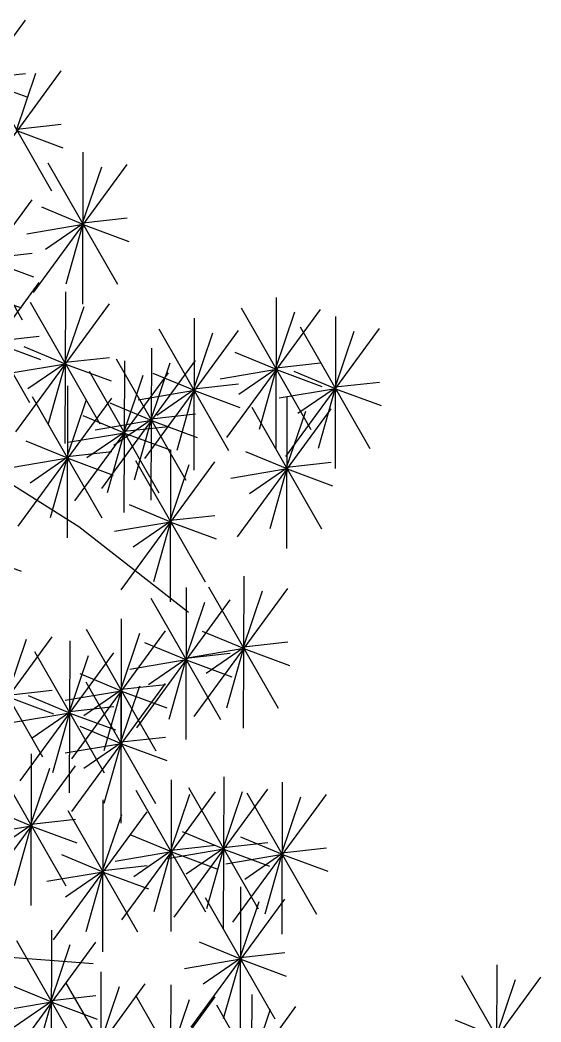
# Model space of a CAD drawing. Header units: millimetres. Extents: x 13268 to 164478, y 289082 to 363688.
# Drawn here: x 133287 to 134648, y 301694 to 304310 of the extents above; entities that cross this region are included whole.
import ezdxf

# ---------------------------------------------------------------- set-up
doc = ezdxf.new("R2010")
doc.units = ezdxf.units.MM

# ---------------------------------------------------------------- blocks, each defined once
blk = doc.blocks.new('A$C48CB66A8')
for p, q in [((2790.6, 8038.8), (3035.1, 8373)), ((2921.5, 8244.7), (3103.4, 7927.4)), ((2884.3, 7906.2), (3128.9, 8240.4)), ((2919.2, 8220.6), (3035.1, 8233.4)), ((2920.2, 8216), (3039, 8172.1)), ((3011.7, 8084.3), (3062.4, 8234.1)), ((3013, 8088), (3128.9, 8100.8)), ((3014, 8083.4), (3132.8, 8039.5)), ((3185.5, 8027.8), (3184.4, 7631.2)), ((3056.4, 7661.9), (3300.9, 7996.1)), ((3093.5, 8000.3), (3275.4, 7683)), ((3183.7, 7840), (3234.4, 7989.7)), ((2807.9, 7569.3), (3052.4, 7903.5)), ((2845, 7907.7), (3026.9, 7590.4)), ((3186, 7839), (3077.9, 7884)), ((3185, 7843.7), (3300.9, 7856.5)), ((3186, 7839), (3038.8, 7814.2)), ((3185, 7840.8), (3087.7, 7774)), ((3185, 7840.8), (3140.5, 7683)), ((3186, 7839), (3304.8, 7795.1)), ((2936.5, 7751.1), (3052.4, 7763.9)), ((2937.5, 7746.4), (3056.3, 7702.5)), ((2826.4, 7353.1), (3070.9, 7687.3)), ((2863.6, 7691.5), (3045.5, 7374.2)), ((2905.5, 7665.1), (3024.3, 7621.2)), ((3139.4, 7663.5), (3138.3, 7266.9)), ((3690.2, 7648.9), (3689.2, 7252.3)), ((3010.3, 7297.5), (3254.8, 7631.8)), ((3047.4, 7636), (3229.3, 7318.7)), ((3137.6, 7475.7), (3188.3, 7625.4)), ((3561.1, 7282.9), (3805.6, 7617.1)), ((3598.3, 7621.4), (3780.2, 7304.1)), ((3475.9, 7594.2), (3474.9, 7197.6)), ((3688.5, 7461), (3739.1, 7610.8)), ((3844.8, 7599), (3843.8, 7202.4)), ((3346.8, 7228.3), (3591.3, 7562.5)), ((3384, 7566.7), (3565.9, 7249.4)), ((3715.7, 7233.1), (3960.2, 7567.3)), ((3752.9, 7571.5), (3934.8, 7254.2)), ((3843.1, 7411.2), (3893.7, 7560.9)), ((2955, 7534.9), (3070.9, 7547.7)), ((3474.2, 7406.4), (3524.8, 7556.1)), ((2956, 7530.3), (3074.8, 7486.3)), ((3139.9, 7474.7), (3031.8, 7519.6)), ((3364.2, 7516), (3363.1, 7119.4)), ((3138.9, 7479.3), (3254.8, 7492.1)), ((3235.1, 7150.1), (3479.6, 7484.3)), ((3272.3, 7488.5), (3454.2, 7171.2)), ((3293.5, 7483.4), (3292.5, 7086.8)), ((3690.8, 7460.1), (3582.6, 7505)), ((3139.9, 7474.7), (2992.7, 7449.8)), ((3138.9, 7476.5), (3041.6, 7409.7)), ((3138.9, 7476.5), (3094.4, 7318.7)), ((3139.9, 7474.7), (3258.7, 7430.8)), ((3362.5, 7328.2), (3413.1, 7477.9)), ((3690.8, 7460.1), (3543.5, 7435.2)), ((3689.7, 7461.9), (3592.4, 7395)), ((3689.7, 7461.9), (3645.2, 7304.1)), ((3689.7, 7464.7), (3805.6, 7477.5)), ((3690.8, 7460.1), (3809.5, 7416.2)), ((3164.4, 7117.4), (3408.9, 7451.6)), ((3201.6, 7455.9), (3383.5, 7138.6)), ((3291.8, 7295.5), (3342.4, 7445.3)), ((3476.5, 7405.5), (3368.4, 7450.4)), ((3845.4, 7410.3), (3737.2, 7455.2)), ((3145, 7417.7), (3143.9, 7021.1)), ((3476.5, 7405.5), (3329.2, 7380.6)), ((3475.4, 7407.2), (3378.1, 7340.4)), ((3475.4, 7407.2), (3430.9, 7249.4)), ((3475.4, 7410.1), (3591.3, 7422.9)), ((3476.5, 7405.5), (3595.3, 7361.5)), ((3845.4, 7410.3), (3698.1, 7385.4)), ((3844.3, 7412), (3747, 7345.2)), ((3844.3, 7412), (3799.8, 7254.2)), ((3844.3, 7414.9), (3960.2, 7427.7)), ((3845.4, 7410.3), (3964.2, 7366.3)), ((3015.9, 7051.7), (3260.4, 7386)), ((3053, 7390.2), (3234.9, 7072.9)), ((3143.2, 7229.9), (3193.9, 7379.6)), ((3718.2, 7389.7), (3717.2, 6993.2)), ((3364.7, 7327.2), (3256.6, 7372.2)), ((3589.1, 7023.8), (3833.7, 7358)), ((3626.3, 7362.2), (3808.2, 7044.9)), ((3716.5, 7201.9), (3767.1, 7351.7)), ((3294.1, 7294.6), (3186, 7339.5)), ((3364.7, 7327.2), (3217.5, 7302.4)), ((3363.7, 7329), (3266.4, 7262.2)), ((3363.7, 7329), (3319.2, 7171.2)), ((3363.7, 7331.9), (3479.6, 7344.7)), ((3364.7, 7327.2), (3483.5, 7283.3)), ((3293, 7299.2), (3408.9, 7312)), ((3145.5, 7228.9), (3037.4, 7273.8)), ((3294.1, 7294.6), (3146.8, 7269.7)), ((3293, 7296.4), (3195.7, 7229.5)), ((3293, 7296.4), (3248.5, 7138.6)), ((3294.1, 7294.6), (3412.9, 7250.7)), ((3414.3, 7250.8), (3413.2, 6854.2)), ((2867.4, 7244.4), (3174.3, 7050.5)), ((3145.5, 7228.9), (2998.3, 7204)), ((3144.5, 7230.7), (3047.2, 7163.8)), ((3144.5, 7230.7), (3100, 7072.9)), ((3144.5, 7233.5), (3260.4, 7246.3)), ((3145.5, 7228.9), (3264.3, 7185)), ((3322.3, 7223.3), (3504.2, 6906)), ((3718.8, 7201), (3610.7, 7245.9)), ((3285.2, 6884.9), (3529.7, 7219.1)), ((3412.5, 7063), (3463.2, 7212.7)), ((3718.8, 7201), (3571.5, 7176.1)), ((3717.7, 7202.8), (3620.4, 7135.9)), ((3717.7, 7202.8), (3673.3, 7044.9)), ((3717.8, 7205.6), (3833.7, 7218.4)), ((3718.8, 7201), (3837.6, 7157.1)), ((3414.8, 7062), (3306.7, 7107)), ((3413.8, 7063.8), (3316.5, 6997)), ((3413.8, 7063.8), (3369.3, 6906)), ((3413.8, 7066.7), (3529.7, 7079.5)), ((3174.3, 7050.5), (3461.1, 6826.7)), ((3414.8, 7062), (3267.6, 7037.2)), ((3414.8, 7062), (3533.6, 7018.1)), ((2905.3, 6977.5), (3024.1, 6933.6)), ((3605.2, 6920.6), (3604.2, 6524)), ((3454.8, 6891), (3453.7, 6494.4)), ((3476.1, 6554.6), (3720.6, 6888.9)), ((3513.3, 6893.1), (3695.2, 6575.8)), ((3603.5, 6732.8), (3654.1, 6882.5)), ((3325.7, 6525.1), (3570.2, 6859.3)), ((3362.8, 6863.5), (3544.8, 6546.2)), ((3453, 6703.2), (3503.7, 6852.9)), ((3285.3, 6809.8), (3284.2, 6413.2)), ((3156.2, 6443.8), (3400.7, 6778)), ((3193.4, 6782.3), (3375.3, 6465)), ((3605.8, 6731.8), (3497.7, 6776.7)), ((2860.3, 6428.4), (3104.8, 6762.6)), ((2897.4, 6766.8), (3079.3, 6449.5)), ((2987.6, 6606.5), (3038.3, 6756.2)), ((3150.8, 6752.1), (3149.7, 6355.5)), ((3283.6, 6621.9), (3334.2, 6771.7)), ((3058.9, 6724.6), (3240.8, 6407.3)), ((3455.3, 6702.2), (3347.2, 6747.2)), ((3605.8, 6731.8), (3458.5, 6706.9)), ((3604.7, 6733.6), (3507.4, 6666.8)), ((3604.7, 6733.6), (3560.2, 6575.8)), ((3604.7, 6736.4), (3720.6, 6749.2)), ((3605.8, 6731.8), (3724.6, 6687.9)), ((3021.7, 6386.1), (3266.2, 6720.3)), ((3149.1, 6564.2), (3199.7, 6714)), ((3455.3, 6702.2), (3308.1, 6677.4)), ((3454.3, 6704), (3357, 6637.2)), ((3454.3, 6704), (3409.8, 6546.2)), ((3454.3, 6706.9), (3570.2, 6719.7)), ((3455.3, 6702.2), (3574.1, 6658.3)), ((3285.3, 6672.2), (3284.2, 6275.7)), ((3285.8, 6621), (3177.7, 6665.9)), ((2988.9, 6610.2), (3104.8, 6623)), ((3285.8, 6621), (3138.6, 6596.1)), ((3156.2, 6306.3), (3400.7, 6640.5)), ((3284.8, 6622.8), (3187.5, 6555.9)), ((3193.3, 6644.7), (3375.2, 6327.4)), ((3284.8, 6622.8), (3240.3, 6465)), ((3283.5, 6484.4), (3334.2, 6634.2)), ((3284.8, 6625.6), (3400.7, 6638.4)), ((3285.8, 6621), (3404.6, 6577.1)), ((2989.9, 6605.5), (3108.7, 6561.6)), ((3151.3, 6563.3), (3043.2, 6608.2)), ((3150.3, 6567.9), (3266.2, 6580.7)), ((3151.3, 6563.3), (3004.1, 6538.4)), ((3150.3, 6565.1), (3053, 6498.2)), ((3150.3, 6565.1), (3105.8, 6407.3)), ((3151.3, 6563.3), (3270.1, 6519.4)), ((3285.8, 6483.5), (3177.7, 6528.4)), ((3284.8, 6488.1), (3400.7, 6500.9)), ((3285.8, 6483.5), (3138.6, 6458.6)), ((3284.8, 6485.3), (3187.5, 6418.4)), ((3284.8, 6485.3), (3240.3, 6327.4)), ((3285.8, 6483.5), (3404.6, 6439.6)), ((3050.4, 6457.3), (3049.3, 6060.7)), ((2921.3, 6091.4), (3165.8, 6425.6)), ((2958.5, 6429.8), (3140.4, 6112.5)), ((3048.7, 6269.5), (3099.3, 6419.2)), ((3415.8, 6389.5), (3414.8, 5993)), ((3553, 6396.7), (3551.9, 6000.1)), ((3286.7, 6023.6), (3531.3, 6357.8)), ((3323.9, 6362), (3505.8, 6044.7)), ((3423.9, 6030.8), (3668.4, 6365)), ((3461.1, 6369.2), (3643, 6051.9)), ((3551.3, 6208.9), (3601.9, 6358.6)), ((3705.7, 6383), (3704.7, 5986.4)), ((3237.6, 6336.8), (3236.6, 5940.2)), ((3414.1, 6201.7), (3464.7, 6351.5)), ((3576.6, 6017), (3821.1, 6351.2)), ((3613.8, 6355.5), (3795.7, 6038.2)), ((3704, 6195.2), (3754.6, 6344.9)), ((3050.9, 6268.5), (2942.8, 6313.5)), ((3108.5, 5970.9), (3353.1, 6305.1)), ((3145.7, 6309.3), (3327.6, 5992)), ((3049.9, 6273.2), (3165.8, 6286)), ((3235.9, 6149), (3286.6, 6298.7)), ((3050.9, 6268.5), (2903.7, 6243.7)), ((3049.9, 6270.3), (2952.6, 6203.5)), ((3049.9, 6270.3), (3005.4, 6112.5)), ((3050.9, 6268.5), (3169.7, 6224.6)), ((3553.5, 6207.9), (3445.4, 6252.9)), ((3416.4, 6200.8), (3308.3, 6245.7)), ((3706.2, 6194.2), (3598.1, 6239.1)), ((3416.4, 6200.8), (3269.1, 6175.9)), ((3415.3, 6202.6), (3318, 6135.7)), ((3415.3, 6202.6), (3370.9, 6044.7)), ((3553.5, 6207.9), (3406.3, 6183.1)), ((3415.4, 6205.4), (3531.3, 6218.2)), ((3416.4, 6200.8), (3535.2, 6156.9)), ((3552.5, 6209.7), (3455.2, 6142.9)), ((3552.5, 6209.7), (3508, 6051.9)), ((3552.5, 6212.6), (3668.4, 6225.4)), ((3553.5, 6207.9), (3672.3, 6164)), ((3705.2, 6198.8), (3821.1, 6211.6)), ((3238.2, 6148), (3130.1, 6193)), ((3706.2, 6194.2), (3559, 6169.3)), ((3705.2, 6196), (3607.9, 6129.1)), ((3705.2, 6196), (3660.7, 6038.2)), ((3706.2, 6194.2), (3825, 6150.3)), ((3238.2, 6148), (3090.9, 6123.2)), ((3237.1, 6149.8), (3139.8, 6083)), ((3237.1, 6149.8), (3192.7, 5992)), ((3237.2, 6152.7), (3353.1, 6165.5)), ((3238.2, 6148), (3357, 6104.1)), ((3597, 6109.5), (3595.9, 5712.9)), ((3467.9, 5743.5), (3712.4, 6077.8)), ((3505, 6082), (3686.9, 5764.7)), ((3595.2, 5921.7), (3645.9, 6071.4)), ((3103.4, 5996.8), (3102.3, 5600.2)), ((2974.3, 5630.9), (3218.8, 5965.1)), ((3011.5, 5969.3), (3193.4, 5652)), ((3597.5, 5920.7), (3489.4, 5965.6)), ((3212.3, 5908.9), (2819.8, 5939)), ((3101.7, 5809), (3152.3, 5958.8)), ((3597.5, 5920.7), (3450.3, 5895.8)), ((3596.5, 5922.5), (3499.2, 5855.6)), ((3596.5, 5922.5), (3552, 5764.7)), ((3596.5, 5925.3), (3712.4, 5938.1)), ((3597.5, 5920.7), (3716.3, 5876.8)), ((3232.2, 5887.7), (3231.1, 5491.2)), ((4266.3, 5905.6), (4265.2, 5509)), ((3140.2, 5860.2), (3322.1, 5543)), ((4137.2, 5539.7), (4381.7, 5873.9)), ((4174.4, 5878.1), (4356.3, 5560.8)), ((4264.6, 5717.8), (4315.2, 5867.5)), ((3103.9, 5808.1), (2995.8, 5853)), ((3103.1, 5521.8), (3347.6, 5856)), ((3230.4, 5699.9), (3281.1, 5849.7)), ((3414.9, 5853.9), (3413.8, 5457.3)), ((3103.9, 5808.1), (2956.7, 5783.2)), ((3102.9, 5809.9), (3005.6, 5743)), ((3102.9, 5809.9), (3058.4, 5652)), ((3102.9, 5812.7), (3218.8, 5825.5)), ((3103.9, 5808.1), (3222.7, 5764.1)), ((3285.8, 5487.9), (3530.3, 5822.1)), ((3323, 5826.4), (3504.9, 5509.1)), ((3413.2, 5666), (3463.8, 5815.8)), ((3626.1, 5828.7), (3625, 5432.1)), ((3497, 5462.8), (3741.5, 5797)), ((3534.2, 5801.2), (3716.1, 5483.9)), ((3624.4, 5640.9), (3675, 5790.6)), ((4266.8, 5716.8), (4158.7, 5761.8))]:
    blk.add_line(p, q)

msp = doc.modelspace()

# ---------------------------------------------------------------- block references
msp.add_blockref('A$C48CB66A8', (130266.4, 295937))

doc.saveas('drawing.dxf')
